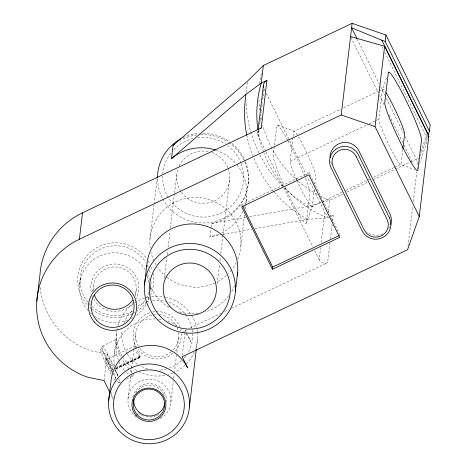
<?xml version="1.0" encoding="UTF-8"?>
<svg xmlns="http://www.w3.org/2000/svg" width="467" height="467" viewBox="0 0 467 467"><rect width="100%" height="100%" fill="white"/><g stroke="black" fill="none" stroke-linecap="round" stroke-linejoin="round"><path stroke-width="0.35" stroke-dasharray="2.33 1.75" d="M246.313 92.664L247.306 82.63M79.466 285.068L80.312 278.017M92.011 297.386L92.18 295.938M92.7 291.601L93.301 286.54M104.007 380.582L107.159 354.132L90.867 350.781A75.946 74.773 6.8 0 1 40.18 287.631M114.012 355.825L116.715 333.169M135.442 296.23L136.218 289.721M127.999 398.76L130.737 375.777M131.081 372.905L131.595 368.597M131.676 367.879L133.819 349.929M133.906 349.211L135.704 334.133M149.948 238.999L153.999 205.054M154.081 204.336L157.186 178.336M150.158 290.311L150.999 283.259M164.337 278.548L166.836 257.597M167.18 254.708L167.694 250.376M168.038 247.487L170.023 230.873M170.367 227.984L174.413 194.027M174.5 193.303L176.654 175.248M170.916 401.941L173.397 381.113M173.742 378.241L174.255 373.933M174.343 373.215L176.479 355.264M176.824 352.392L178.622 337.314M182.323 355.317L185.306 330.297L186.625 329.673M196.385 348.522L197.506 339.159M222.105 234.568L209.94 236.734L211.02 227.686M211.102 226.991L211.516 223.506A45.568 44.861 6.8 0 0 244.183 160.578M217.178 283.924L219.508 264.421M219.939 260.808L220.366 257.194M220.798 253.587L222.952 235.526M223.039 234.802L229.671 179.176M241.813 205.702L241.941 204.604L309.177 172.685L339.929 235.164M240.838 245.735L244.615 214.026M245.216 208.982L245.56 206.099M245.648 205.381L246.763 196.012M248.345 182.784L248.502 181.465M257.714 133.107L257.971 130.947M265.735 151.308L258.333 136.276L259.022 130.515M259.792 124.035L260.137 121.151M260.218 120.433L261.251 111.794M261.339 111.076L262.366 102.431M262.711 99.553L263.055 96.675M263.143 95.951L264.001 88.753A6.328 6.229 6.8 0 1 263.476 87.206M296.603 179.637A25.317 2.393 64.6 0 1 290.118 161.366L292.99 137.286M293.072 136.58L293.667 131.624L294.239 131.204L340.939 109.033M309.043 173.788L309.177 172.685M285.033 187.536A37.973 3.59 64.6 0 0 306.375 222.934L309.942 193.04A37.973 3.59 64.6 0 0 304.887 176.602M306.375 222.934L312.23 206.297L314.344 188.592M314.851 184.342L315.78 176.549L315.511 174.413A25.206 2.382 64.6 0 0 298.285 136.562M330.011 242.583L327.606 262.746A6.328 6.229 6.8 0 1 319.148 259.827L320.607 247.586M321.208 242.548L324.816 212.304L307.438 177.005M327.834 215.807L327.577 217.926L307.233 219.391L255.011 228.702M328.336 211.574L329.684 200.29L342.836 194.044M330.438 238.981L332.154 224.58M332.586 220.979L333.269 215.223A6.328 6.229 6.8 0 1 330.607 215.836M402.799 149.271L401.025 164.145A25.317 2.393 64.6 0 1 389.443 146.089A25.317 2.393 64.6 0 1 378.912 119.213L382.455 89.471L386.921 76.716M407.983 246.15L412.781 205.877M413.295 201.563L416.897 171.36M417.142 169.328L417.381 167.291M417.708 164.577L417.947 162.545L405.07 136.37M418.327 159.399L418.473 158.138L395.456 169.066M419.652 163.211L427.673 139.435M100.767 349.748L101.94 346.421M420.866 151.349L426.838 134.368M420.212 156.404L428.251 134.584M120.311 356.543L116.913 347.168L116.079 339.602L116.195 353.186L118.437 360.431M136.078 348.02L135.202 345.837L135.15 347.296M382.455 89.471L383.033 89.045A25.206 2.382 64.6 0 1 386.116 92.869M115.483 369.123L140.684 357.127L136.574 349.351M126.417 379.251L133.62 375.725L133.171 374.318L129.954 370.022M343.572 107.784L378.428 91.234M379.087 90.919L383.033 89.045M290.118 161.366L368.387 124.21M369.047 123.895L378.912 119.213M311.722 206.671L320.928 202.299M321.588 201.989L341.978 192.311M345.924 190.437L366.969 180.443M367.628 180.128L369.601 179.194M373.547 177.32L393.938 167.641M394.592 167.326L400.511 164.518L414.503 169.574M346.783 192.171L367.833 182.177M373.092 179.684L394.796 169.375M330.111 216.723L327.577 217.926A113.621 111.858 6.8 0 1 284.66 187.524M330.741 216.419L333.269 215.223M102.349 346.123L116.079 339.602M135.202 345.837L107.579 358.954L105.081 358.049M189.917 328.108L221.539 313.094M224.837 311.53L228.789 309.656M231.422 308.407L327.606 262.746M115.553 368.556L140.549 356.695M115.559 369.053L140.684 357.127M120.527 382.041L119.219 382.666L116.557 381.702M115.944 367.43L140.106 356M115.81 368.533L139.977 357.103L140.479 357.261M249.436 216.752L308.81 206.169L321.436 202.59M322.125 202.404L329.684 200.29A113.621 111.858 6.8 0 1 320.403 196.047M211.516 223.506L245.858 217.388M222.817 234.44L251.433 229.338M131.215 375.561L132.955 376.145M277.538 125.086L294.239 131.204A25.206 2.382 64.6 0 1 297.321 135.021M308.81 206.169L297.806 199.187A126.277 124.321 6.8 0 1 284.356 187.973M307.233 219.391L296.23 212.409A126.277 124.321 6.8 0 1 274.263 192.188M126.411 372.526L128.524 374.003M139.977 357.103L136.837 353.064A6.41 0.473 72.1 0 1 135.85 349.935M129.114 369.018L126.072 365.778L122.126 359.339M124.362 370.483L119.47 363.595L118.647 361.061M259.775 154.857L266.237 166.17A126.277 124.321 6.8 0 0 283.831 187.465M381.872 46.385L383.477 49.636M384.755 52.24L427.352 138.781M357.08 38.884L379.303 84.031M380.593 86.646L384.779 95.151M386.39 98.42L403.459 133.101M350.875 37.232L378.252 92.845M379.537 95.461L384.049 104.626M389.204 115.092L402.729 142.575M404.013 145.19L413.032 163.508M264.001 88.753L264.964 90.715M266.248 93.33L307.117 176.351M266.056 151.962L283.428 187.267M283.755 187.921L312.715 246.757M314.641 250.68L319.148 259.827M185.306 330.297L186.228 332.165M186.537 332.79L190.834 341.529A40.506 39.876 6.8 0 0 181.558 329.323M107.159 354.132L113.843 367.71M115.115 370.296L117.982 376.116A40.506 39.876 6.8 0 1 115.46 369.601M111.006 394.808L113.236 399.332M258.776 152.931L252.898 138.862A126.183 124.228 6.8 0 1 246.138 102.04M112.921 369.8L112.675 368.977A6.328 0.595 64.6 0 0 108.542 360.209A6.328 0.595 64.6 0 0 108.338 361.896A6.328 0.595 64.6 0 0 112.547 370.08M114.643 366.221A40.506 39.876 6.8 0 1 155.196 318.943M158.698 319.177A40.506 39.876 6.8 0 1 162.201 319.708M167.659 321.179A40.506 39.876 6.8 0 1 177.11 325.873M237.715 259.132A45.568 44.861 6.8 0 0 216.717 202.789A45.568 44.861 6.8 0 0 157.665 217.073L152.341 227.534A45.568 44.861 6.8 0 0 150.211 247.977M236.29 262.291A45.568 44.861 6.8 0 1 231.906 269.331M231.486 269.879A45.568 44.861 6.8 0 1 228.27 273.551M226.262 275.477A45.568 44.861 6.8 0 1 216.542 282.191M215.299 282.804A45.568 44.861 6.8 0 1 192.141 287.112L180.49 284.718A45.568 44.861 6.8 0 1 167.034 277.386M166.491 276.949A45.568 44.861 6.8 0 1 157.554 267.223M156.06 264.865A45.568 44.861 6.8 0 1 154.414 261.824M154.11 261.205A45.568 44.861 6.8 0 1 151.098 252.711M178.412 332.469A21.517 21.184 6.8 0 1 171.768 351.33M171.249 351.791A21.517 21.184 6.8 0 1 138.822 346.736M138.465 346.135A21.517 21.184 6.8 0 1 152.411 315.038M153.094 314.898A21.517 21.184 6.8 0 1 157.297 314.53M159.393 314.653A21.517 21.184 6.8 0 1 176.199 325.919M177.086 327.799A21.517 21.184 6.8 0 1 178.289 331.792M136.259 417.037A21.517 21.184 6.8 0 1 134.333 385.222A21.517 21.184 6.8 0 1 166.602 387.616A21.517 21.184 6.8 0 1 160.093 418.806M113.177 398.719A40.506 39.876 6.8 0 1 111.49 392.671M194.365 351.931A40.506 39.876 6.8 0 1 185.691 364.523M185.183 365.013A40.506 39.876 6.8 0 1 175.429 371.802M172.883 372.958A40.506 39.876 6.8 0 1 168.196 374.563M164.769 375.357A40.506 39.876 6.8 0 1 139.3 371.919M136.796 370.594A40.506 39.876 6.8 0 1 133.258 368.311M132.692 367.897A40.506 39.876 6.8 0 1 122.36 356.514M121.998 355.912A40.506 39.876 6.8 0 1 116.919 331.103M117.013 330.414A40.506 39.876 6.8 0 1 117.369 328.348M118.011 325.622A40.506 39.876 6.8 0 1 134.519 302.978M135.115 302.593A40.506 39.876 6.8 0 1 146.019 297.759M146.702 297.578A40.506 39.876 6.8 0 1 148.763 297.105M151.53 296.638A40.506 39.876 6.8 0 1 164.904 297.047M165.598 297.193A40.506 39.876 6.8 0 1 191.114 314.618M191.493 315.213A40.506 39.876 6.8 0 1 196.584 327.408M197.004 329.439A40.506 39.876 6.8 0 1 197.313 331.5M197.389 332.195A40.506 39.876 6.8 0 1 195.381 349.351M390.062 226.437A15.189 14.956 6.8 0 1 387.989 229.758M382.835 233.763A15.189 14.956 6.8 0 1 366.624 231.86M331.576 163.87A15.189 14.956 6.8 0 1 330.467 160.794M234.562 285.582A45.568 44.861 6.8 0 1 231.101 292.383M228.754 295.78A45.568 44.861 6.8 0 1 204.937 311.956M198.101 313.339A45.568 44.861 6.8 0 1 177.991 311.39M169.06 307.362A45.568 44.861 6.8 0 1 150.386 286.394M148.903 282.5A45.568 44.861 6.8 0 1 147.263 275.793M287.736 140.339A37.973 3.59 64.6 0 0 276.768 125.652L273.207 155.54A37.973 3.59 64.6 0 0 284.152 185.632M288.081 140.976A37.973 3.59 64.6 0 1 304.624 175.948M312.23 206.297A25.317 2.393 64.6 0 1 296.901 180.297M317.192 194.342A113.621 111.858 6.8 0 1 298.109 181.097M297.561 180.618A113.621 111.858 6.8 0 1 272.314 149.171M271.969 148.535A113.621 111.858 6.8 0 1 262.717 125.121M261.362 119.529A113.621 111.858 6.8 0 1 260.668 116.003M259.792 110.311A113.621 111.858 6.8 0 1 258.94 98.846M259.64 83.786A113.621 111.858 6.8 0 1 261.549 72.461M245.444 161.792A45.568 44.861 6.8 0 1 212.024 222.123A45.568 44.861 6.8 0 1 157.507 178.855M183.152 137.654A45.568 44.861 6.8 0 1 199.298 133.358M202.818 133.218A45.568 44.861 6.8 0 1 229.735 141.816M231.959 143.509A45.568 44.861 6.8 0 1 245.181 161.15M244.813 206.175A45.568 44.861 6.8 0 1 244.375 207.476M242.822 211.312A45.568 44.861 6.8 0 1 221.848 232.776M218.679 234.195A45.568 44.861 6.8 0 1 209.94 236.734M216.227 150.292A45.568 44.861 6.8 0 1 235.759 163.38M237.09 164.974A45.568 44.861 6.8 0 1 245.566 203.513M283.241 185.884A113.621 111.858 6.8 0 1 263.925 153.036M263.674 152.359A113.621 111.858 6.8 0 1 258.093 130.795M93.418 290.702A21.517 21.184 6.8 0 1 116.995 267.066A21.517 21.184 6.8 0 1 135.091 295.138M148.932 297.228A35.445 34.891 6.8 0 1 147.543 301.186M146.002 304.367A35.445 34.891 6.8 0 1 135.792 315.89M132.803 317.829A35.445 34.891 6.8 0 1 131.554 318.512M127.689 320.251A35.445 34.891 6.8 0 1 94.947 316.521M91.561 313.941A35.445 34.891 6.8 0 1 90.493 312.989M88.029 310.45A35.445 34.891 6.8 0 1 94.136 259.273A35.445 34.891 6.8 0 1 145.342 270.084M147.56 274.473A35.445 34.891 6.8 0 1 149.469 280.533M150.234 286.808A35.445 34.891 6.8 0 1 150.03 291.7M149.136 292.179A35.445 34.891 6.8 0 1 146.498 297.934M144.595 300.882A35.445 34.891 6.8 0 1 136.055 309.247M132.394 311.46A35.445 34.891 6.8 0 1 92.402 306.889M90.318 304.945A35.445 34.891 6.8 0 1 88.87 303.392M87.965 302.318A35.445 34.891 6.8 0 1 95.262 252.022A35.445 34.891 6.8 0 1 145.815 262.425M147.531 265.507A35.445 34.891 6.8 0 1 148.401 267.422M149.387 270.078A35.445 34.891 6.8 0 1 150.45 274.158M151.069 281.864A35.445 34.891 6.8 0 1 149.96 289.499M182.994 138.979A45.568 44.861 6.8 0 1 197.039 134.893M200.547 134.595A45.568 44.861 6.8 0 1 228.439 142.347M229.011 142.739A45.568 44.861 6.8 0 1 243.879 159.959M152.989 273.259A37.973 37.383 6.8 0 1 150.561 295.156M149.329 297.683A37.973 37.383 6.8 0 1 147.146 301.273M146.749 301.84A37.973 37.383 6.8 0 1 137.199 311.098M134.788 312.592A37.973 37.383 6.8 0 1 133.55 313.269M132.295 313.894A37.973 37.383 6.8 0 1 92.139 309.428M91.585 308.985A37.973 37.383 6.8 0 1 89.454 307.111M87.014 304.577A37.973 37.383 6.8 0 1 92.209 250.738A37.973 37.383 6.8 0 1 146.591 258.56M148.162 260.913A37.973 37.383 6.8 0 1 149.86 263.983M151.255 267.194A37.973 37.383 6.8 0 1 152.347 270.539M91.199 292.085A24.05 23.677 6.8 0 1 118.268 264.269A24.05 23.677 6.8 0 1 136.154 298.682M133.912 302.149A24.05 23.677 6.8 0 1 93.493 298.571M241.241 163.765A40.506 39.876 6.8 0 1 220.856 213.156A40.506 39.876 6.8 0 1 168.78 198.16M168.412 197.564A40.506 39.876 6.8 0 1 162.674 176.292M162.767 174.214A40.506 39.876 6.8 0 1 170.852 153.048M173.596 149.849A40.506 39.876 6.8 0 1 192.754 138.623M197.582 137.683A40.506 39.876 6.8 0 1 225.281 143.877M227.581 145.476A40.506 39.876 6.8 0 1 240.99 163.106M258.333 136.276A6.328 6.229 6.8 0 1 258.782 130.06M326.958 214.756A6.328 6.229 6.8 0 1 324.816 212.304M273.796 191.639A126.277 124.321 6.8 0 1 264.661 179.398L257.48 166.824L251.322 152.09A126.183 124.228 6.8 0 1 246.938 136.055M158.523 414.498A16.964 16.701 6.8 0 1 156.865 415.402M156.293 415.659A16.964 16.701 6.8 0 1 144.507 416.307M143.906 416.115A16.964 16.701 6.8 0 1 142.733 415.659M142.149 415.397A16.964 16.701 6.8 0 1 140.479 414.486M139.948 414.147A16.964 16.701 6.8 0 1 137.502 412.151M132.844 396.932A16.964 16.701 6.8 0 1 151.769 383.81A16.964 16.701 6.8 0 1 166.369 401.602M135.722 392.998A15.697 15.452 6.8 0 1 163.234 393.272M163.543 393.868A15.697 15.452 6.8 0 1 164.32 395.742M181.196 333.613A24.05 23.677 6.8 0 1 174.962 351.324M172.959 353.239A24.05 23.677 6.8 0 1 137.339 348.534M136.948 347.956A24.05 23.677 6.8 0 1 150.631 312.481M152.668 312.009A24.05 23.677 6.8 0 1 155.435 311.658M156.136 311.617A24.05 23.677 6.8 0 1 179.678 326.906M180.525 329.55A24.05 23.677 6.8 0 1 180.828 330.887M185.773 314.723A35.445 34.891 6.8 0 1 187.699 353.186M185.743 356.087A35.445 34.891 6.8 0 1 183.951 358.282M181.47 360.81A35.445 34.891 6.8 0 1 169.416 368.089M166.69 368.948A35.445 34.891 6.8 0 1 158.961 370.144M147.654 368.854A35.445 34.891 6.8 0 1 140.398 365.941M137.351 364.108A35.445 34.891 6.8 0 1 127.438 354.091M127.053 353.496A35.445 34.891 6.8 0 1 122.185 329.877M123.965 323.088A35.445 34.891 6.8 0 1 132.447 310.234M138.004 305.885A35.445 34.891 6.8 0 1 145.686 302.237M146.369 302.015A35.445 34.891 6.8 0 1 149.819 301.122M152.616 300.66A35.445 34.891 6.8 0 1 165.388 301.349M168.809 302.342A35.445 34.891 6.8 0 1 185.341 314.157M118.904 378.947A20.25 1.915 64.6 0 1 117.159 380.226M116.155 378.649A20.25 1.915 64.6 0 1 113.306 373.653M112.67 372.45A20.25 1.915 64.6 0 1 101.969 346.269A20.25 1.915 64.6 0 1 114.292 367.418M115.571 370.325A20.25 1.915 64.6 0 1 118.472 377.657M115.028 380.634A17.723 1.675 64.6 0 1 112.763 377.213M111.134 374.341A17.723 1.675 64.6 0 1 100.808 349.579A17.723 1.675 64.6 0 1 112.699 370.664M113.767 373.221A17.723 1.675 64.6 0 1 116.079 379.864M111.537 372.514A8.225 0.776 64.6 0 1 105.846 361.324A8.225 0.776 64.6 0 1 106.861 360.582A8.225 0.776 64.6 0 1 112.027 372.152M228.147 168.389A26.584 26.17 6.8 0 1 215.398 200.489A26.584 26.17 6.8 0 1 181.371 192.112M180.974 191.54A26.584 26.17 6.8 0 1 178.05 168.558M179.095 166.024A26.584 26.17 6.8 0 1 209.187 151.74M211.855 152.505A26.584 26.17 6.8 0 1 227.902 167.741"/><path stroke-width="0.7" d="M260.312 128.513A6.328 6.229 6.8 0 1 261.257 127.958L266.926 80.435L261.234 83.138L245.87 94.422L244.591 107.322A126.183 124.228 6.8 0 0 246.798 135.348M36.817 301.034L39.969 274.578A75.946 74.773 6.8 0 1 82.536 212.806L261.257 127.958M110.054 392.864L104.007 380.582L87.714 377.231A75.946 74.773 6.8 0 1 36.753 310.812A75.946 74.773 6.8 0 1 79.378 239.256L82.536 212.806M108.642 400.879L110.86 382.275A40.506 39.876 6.8 0 1 143.591 346.076A40.506 39.876 6.8 0 1 187.681 367.978L182.153 356.747L407.551 249.74L419.261 216.472L428.846 136.107L384.615 46.245L350.554 36.578M144.472 284.934L146.796 265.449M157.268 177.612L157.613 174.722A45.568 44.861 6.8 0 1 180.682 138.927M215.567 150.07A45.568 44.861 6.8 0 0 171.488 158.617L173.07 145.395L247.446 81.194L263.335 65.503L352.13 23.35L385.958 35.007L430.183 124.864L429.424 131.256L428.251 134.584L381.813 40.232L351.604 27.757L356.759 38.23M189.427 406.868L196.303 349.24M235.356 291.671L237.68 272.185M263.335 65.503L261.234 83.138A113.621 111.858 6.8 0 0 257.883 129.371M258.14 129.505L263.376 85.584M272.436 269.284L241.678 206.805L308.915 174.886L339.667 237.37L272.436 269.284L272.699 267.083L242.583 205.906M79.378 239.256L341.208 114.958L352.13 23.35M419.261 216.472L375.03 126.61L384.615 46.245M429.424 131.256L385.193 41.4L385.958 35.007M402.887 148.564L404.574 134.397L404.305 132.26A25.206 2.382 64.6 0 0 386.116 92.869M428.379 137.438L428.846 136.107M171.488 158.617L245.87 94.422M272.699 267.083L339.27 235.479M381.813 40.232L385.193 41.4M341.208 114.958L375.03 126.61M330.052 157.56A15.189 14.956 6.8 0 1 358.901 150.899L389.857 213.798A15.189 14.956 6.8 0 1 390.751 224.615M146.72 266.815A45.568 44.861 6.8 0 1 196.543 224.16A45.568 44.861 6.8 0 1 237.3 275.606M132.575 300.077A21.517 21.184 6.8 0 1 111.823 309.113A21.517 21.184 6.8 0 1 94.346 294.747M173.07 145.395A45.568 44.861 6.8 0 1 174.681 144.087M263.476 87.206A6.328 6.229 6.8 0 1 266.926 80.435M164.804 403.733A15.697 15.452 6.8 0 1 147.286 415.875A15.697 15.452 6.8 0 1 133.778 399.408M388.328 72.689L384.767 102.577A37.973 3.59 64.6 0 0 400.563 142.884A37.973 3.59 64.6 0 0 417.936 169.97L421.503 140.082A37.973 3.59 64.6 0 0 405.706 99.775A37.973 3.59 64.6 0 0 388.328 72.689M356.169 156.538L354.26 153.678A12.638 12.44 6.8 0 0 332.306 164.104L333.403 167.344L364.219 229.951L366.128 232.805A12.638 12.44 6.8 0 0 388.077 222.385L386.985 219.14L356.169 156.538M389.385 217.768L358.428 154.869A15.189 14.956 6.8 0 0 338.131 147.876A15.189 14.956 6.8 0 0 331.103 167.834L362.065 230.739A15.189 14.956 6.8 0 0 382.362 237.732A15.189 14.956 6.8 0 0 389.385 217.768M118.425 429.885A40.506 39.876 6.8 0 0 187.302 417.06A40.506 39.876 6.8 0 0 141.373 364.68A40.506 39.876 6.8 0 0 118.425 429.885M155.482 317.56A45.568 44.861 6.8 0 0 232.969 303.136A45.568 44.861 6.8 0 0 181.295 244.206A45.568 44.861 6.8 0 0 155.482 317.56M96.342 320.023A21.517 21.184 6.8 0 0 132.937 313.211A21.517 21.184 6.8 0 0 108.537 285.384A21.517 21.184 6.8 0 0 96.342 320.023M137.094 414.614A15.697 15.452 6.8 0 0 163.789 409.647A15.697 15.452 6.8 0 0 145.99 389.35A15.697 15.452 6.8 0 0 137.094 414.614M94.381 322.09A24.05 23.677 6.8 0 0 135.272 314.478A24.05 23.677 6.8 0 0 108.005 283.376A24.05 23.677 6.8 0 0 94.381 322.09M122.179 427.486A35.399 34.85 6.8 0 0 182.375 416.284A35.399 34.85 6.8 0 0 142.237 370.506A35.399 34.85 6.8 0 0 122.179 427.486M136.113 415.648A16.964 16.701 6.8 0 0 164.956 410.277A16.964 16.701 6.8 0 0 145.722 388.346A16.964 16.701 6.8 0 0 136.113 415.648M169.725 306.253A26.584 26.17 6.8 0 0 214.925 297.835A26.584 26.17 6.8 0 0 184.78 263.464A26.584 26.17 6.8 0 0 169.725 306.253M159.2 315.19A40.506 39.876 6.8 0 0 228.077 302.371A40.506 39.876 6.8 0 0 182.148 249.991A40.506 39.876 6.8 0 0 159.2 315.19"/></g></svg>
